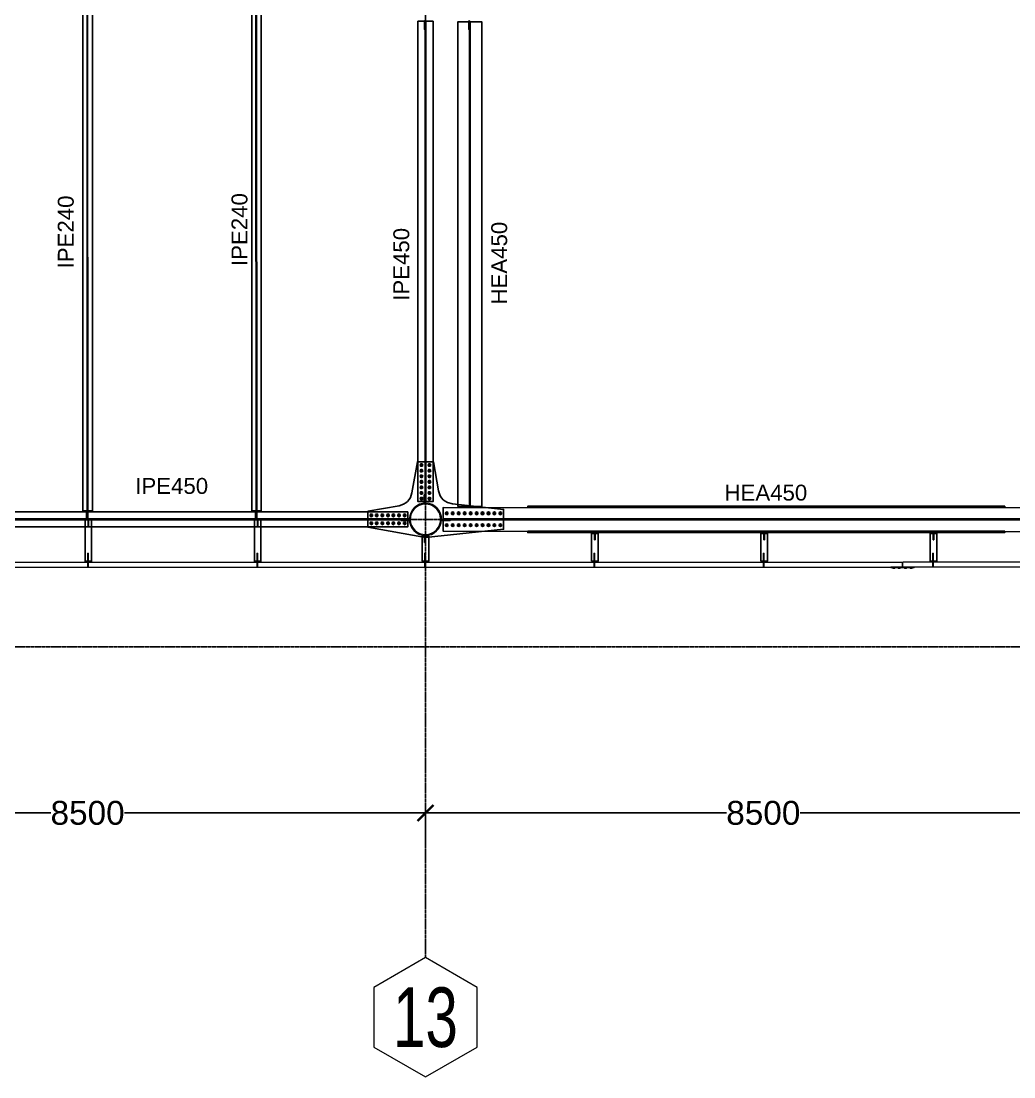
# Model space of a CAD drawing. Header units: millimetres. Extents: x -12345 to 95575, y -10691 to 31862.
# Drawn here: x 54414 to 66902, y -5407 to 7867 of the extents above; entities that cross this region are included whole.
import ezdxf
from ezdxf.enums import TextEntityAlignment as Align

# ---------------------------------------------------------------- set-up
doc = ezdxf.new("R2010")
doc.units = ezdxf.units.MM
doc.header["$LTSCALE"] = 0.9
doc.linetypes.add('DXK_LINE_DOT3', pattern=[5.9187, 2.979, -0.9799, 0.9799, -0.9799])
doc.layers.get('0').update_dxf_attribs({"color": 255})
for name, color, linetype, lineweight in [('0-1', 7, 'Continuous', 5), ('E_TEXTO', 3, 'Continuous', 9), ('HCB_EJES', 1, 'DXK_LINE_DOT3', 9), ('TUBO-REDONDO', 1, 'Continuous', 9)]:
    doc.layers.add(name, color=color, linetype=linetype, lineweight=lineweight)
for name, color, linetype in [('COTAS', 8, 'Continuous'), ('HCB-EJES', 1, 'Continuous'), ('HCB-PLATINAS', 3, 'Continuous'), ('HCB-ROTULOS', 2, 'Continuous'), ('HCB_ALMA', 252, 'Continuous'), ('HCB_VIGAS', 4, 'Continuous')]:
    doc.layers.add(name, color=color, linetype=linetype)
doc.styles.add('VERDANA', font='arial.ttf')
doc.dimstyles.new('1.125', dxfattribs={"dimscale": 0, "dimtxt": 300, "dimasz": 200, "dimexe": 4, "dimexo": 4, "dimgap": 15, "dimtad": 0, "dimdec": 0, "dimzin": 4, "dimdsep": 46, "dimtxsty": 'VERDANA', "dimblk": 'ARCHTICK', "dimcen": -10, "dimclrd": 256, "dimclrt": 3, "dimadec": 0, "dimazin": 0, "dimtfac": 1, "dimtdec": 0, "dimtmove": 2, "dimatfit": 0, "dimldrblk": 'OBLIQUE', "dimfxl": 0.05, "dimtolj": 1, "dimtzin": 0, "dimarcsym": 0})

# ---------------------------------------------------------------- blocks, each defined once
blk = doc.blocks.new('_ArchTick')
at = {"color": 0, "linetype": 'ByBlock', "const_width": 0.15}
blk.add_lwpolyline([(-0.5, -0.5), (0.5, 0.5)], dxfattribs=at)
blk = doc.blocks.new('*D111')
at = {"layer": 'COTAS', "color": 0, "lineweight": -2, "transparency": 16777216}
for p, q in [((51000, -2507), (51000, -2085)), ((59500, -2507), (59500, -2085))]:
    blk.add_line(p, q, dxfattribs=at)
at = {"layer": 'COTAS', "lineweight": -2, "transparency": 16777216}
for p, q in [((51000, -2089), (54787, -2089)), ((59500, -2089), (55713, -2089))]:
    blk.add_line(p, q, dxfattribs=at)
at = {"layer": 'Defpoints', "color": 0, "transparency": 16777216}
for p in [(51000, -2089), (51000, -2511), (59500, -2511)]:
    blk.add_point(p, dxfattribs=at)
at = {"layer": 'COTAS', "lineweight": -2, "transparency": 16777216, "xscale": 200, "yscale": 200, "zscale": 200, "rotation": 180}
blk.add_blockref('_ArchTick', (51000, -2089), dxfattribs=at)
at = {"layer": 'COTAS', "lineweight": -2, "transparency": 16777216, "xscale": 200, "yscale": 200, "zscale": 200}
blk.add_blockref('_ArchTick', (59500, -2089), dxfattribs=at)
at = {"layer": 'COTAS', "color": 3, "transparency": 16777216, "insert": (55250, -2089), "char_height": 300, "attachment_point": 5, "style": 'VERDANA'}
blk.add_mtext('\\A1;8500', dxfattribs=at)
blk = doc.blocks.new('_Oblique')
at = {"color": 0, "linetype": 'ByBlock', "lineweight": -2}
blk.add_line((-0.5, -0.5), (0.5, 0.5), dxfattribs=at)
blk = doc.blocks.new('*D112')
at = {"layer": 'COTAS', "color": 0, "lineweight": -2, "transparency": 16777216}
for p, q in [((59500, -2507), (59500, -2085)), ((68000, -2507), (68000, -2085))]:
    blk.add_line(p, q, dxfattribs=at)
at = {"layer": 'COTAS', "lineweight": -2, "transparency": 16777216}
for p, q in [((59500, -2089), (63287, -2089)), ((68000, -2089), (64213, -2089))]:
    blk.add_line(p, q, dxfattribs=at)
at = {"layer": 'Defpoints', "color": 0, "transparency": 16777216}
for p in [(59500, -2089), (59500, -2511), (68000, -2511)]:
    blk.add_point(p, dxfattribs=at)
at = {"layer": 'COTAS', "lineweight": -2, "transparency": 16777216, "xscale": 200, "yscale": 200, "zscale": 200, "rotation": 180}
blk.add_blockref('_ArchTick', (59500, -2089), dxfattribs=at)
at = {"layer": 'COTAS', "lineweight": -2, "transparency": 16777216, "xscale": 200, "yscale": 200, "zscale": 200}
blk.add_blockref('_ArchTick', (68000, -2089), dxfattribs=at)
at = {"layer": 'COTAS', "color": 3, "transparency": 16777216, "insert": (63750, -2089), "char_height": 300, "attachment_point": 5, "style": 'VERDANA'}
blk.add_mtext('\\A1;8500', dxfattribs=at)

msp = doc.modelspace()

# ---------------------------------------------------------------- linework, layer by layer
at = {"color": 1, "linetype": 'Continuous'}
for centre, radius, start, end in [((59449.7, 2284.7), 11.5, 90.03808, 270.03808), ((59449.7, 2284.7), 10, 30.03808, 210.03808), ((59449.7, 2284.7), 10, 210.03808, 30.03808), ((59449.7, 2284.7), 11.5, 270.03808, 90.03808), ((59549.7, 2284.8), 11.5, 90.03808, 270.03808), ((59549.7, 2284.8), 10, 30.03808, 210.03808), ((59549.7, 2284.8), 10, 210.03808, 30.03808), ((59549.7, 2284.8), 11.5, 270.03808, 90.03808), ((59449.8, 2214.7), 11.5, 90.03808, 270.03808), ((59449.8, 2144.7), 11.5, 90.03808, 270.03808), ((59449.8, 2214.7), 10, 30.03808, 210.03808), ((59449.8, 2144.7), 10, 30.03808, 210.03808), ((59449.8, 2214.7), 10, 210.03808, 30.03808), ((59449.8, 2144.7), 10, 210.03808, 30.03808), ((59449.8, 2214.7), 11.5, 270.03808, 90.03808), ((59449.8, 2144.7), 11.5, 270.03808, 90.03808), ((59549.8, 2214.8), 11.5, 90.03808, 270.03808), ((59549.8, 2144.8), 11.5, 90.03808, 270.03808), ((59549.8, 2214.8), 10, 30.03808, 210.03808), ((59549.8, 2144.8), 10, 30.03808, 210.03808), ((59549.8, 2214.8), 10, 210.03808, 30.03808), ((59549.8, 2144.8), 10, 210.03808, 30.03808), ((59549.8, 2214.8), 11.5, 270.03808, 90.03808), ((59549.8, 2144.8), 11.5, 270.03808, 90.03808), ((59449.9, 2074.7), 11.5, 90.03808, 270.03808), ((59449.9, 2004.7), 11.5, 90.03808, 270.03808), ((59449.9, 2074.7), 10, 30.03808, 210.03808), ((59449.9, 2004.7), 10, 30.03808, 210.03808), ((59449.9, 2074.7), 10, 210.03808, 30.03808), ((59449.9, 2004.7), 10, 210.03808, 30.03808), ((59449.9, 2074.7), 11.5, 270.03808, 90.03808), ((59449.9, 2004.7), 11.5, 270.03808, 90.03808), ((59549.9, 2074.8), 11.5, 90.03808, 270.03808), ((59549.9, 2004.8), 11.5, 90.03808, 270.03808), ((59549.9, 2074.8), 10, 30.03808, 210.03808), ((59549.9, 2004.8), 10, 30.03808, 210.03808), ((59549.9, 2074.8), 10, 210.03808, 30.03808), ((59549.9, 2004.8), 10, 210.03808, 30.03808), ((59549.9, 2074.8), 11.5, 270.03808, 90.03808), ((59549.9, 2004.8), 11.5, 270.03808, 90.03808), ((59450, 1934.7), 11.5, 90.03808, 270.03808), ((59450, 1864.7), 11.5, 90.03808, 270.03808), ((59450, 1934.7), 10, 30.03808, 210.03808), ((59450, 1864.7), 10, 30.03808, 210.03808), ((59450, 1934.7), 10, 210.03808, 30.03808), ((59450, 1864.7), 10, 210.03808, 30.03808), ((59450, 1934.7), 11.5, 270.03808, 90.03808), ((59450, 1864.7), 11.5, 270.03808, 90.03808), ((59550, 1934.8), 11.5, 90.03808, 270.03808), ((59550, 1864.8), 11.5, 90.03808, 270.03808), ((59550, 1934.8), 10, 30.03808, 210.03808), ((59550, 1864.8), 10, 30.03808, 210.03808), ((59550, 1934.8), 10, 210.03808, 30.03808), ((59550, 1864.8), 10, 210.03808, 30.03808), ((59550, 1934.8), 11.5, 270.03808, 90.03808), ((59550, 1864.8), 11.5, 270.03808, 90.03808), ((58817.6, 1653.4), 11.5, 0.00409, 180.00409), ((58817.6, 1653.4), 11.5, 180.00409, 0.00409), ((58817.6, 1653.4), 10, 120.00409, 300.00409), ((58817.6, 1653.4), 10, 300.00409, 120.00409), ((58887.6, 1653.4), 11.5, 0.00409, 180.00409), ((58887.6, 1653.4), 11.5, 180.00409, 0.00409), ((58887.6, 1653.4), 10, 120.00409, 300.00409), ((58887.6, 1653.4), 10, 300.00409, 120.00409), ((58957.6, 1653.4), 11.5, 0.00409, 180.00409), ((58957.6, 1653.4), 11.5, 180.00409, 0.00409), ((58957.6, 1653.4), 10, 120.00409, 300.00409), ((58957.6, 1653.4), 10, 300.00409, 120.00409), ((59027.6, 1653.4), 11.5, 0.00409, 180.00409), ((59027.6, 1653.4), 11.5, 180.00409, 0.00409), ((59027.6, 1653.4), 10, 120.00409, 300.00409), ((59027.6, 1653.4), 10, 300.00409, 120.00409), ((59097.6, 1653.4), 11.5, 0.00409, 180.00409), ((59097.6, 1653.4), 11.5, 180.00409, 0.00409), ((59097.6, 1653.4), 10, 120.00409, 300.00409), ((59097.6, 1653.4), 10, 300.00409, 120.00409), ((59167.6, 1653.4), 11.5, 0.00409, 180.00409), ((59167.6, 1653.4), 11.5, 180.00409, 0.00409), ((59167.6, 1653.4), 10, 120.00409, 300.00409), ((59167.6, 1653.4), 10, 300.00409, 120.00409), ((59237.6, 1653.4), 11.5, 0.00409, 180.00409), ((59237.6, 1653.4), 11.5, 180.00409, 0.00409), ((59237.6, 1653.4), 10, 120.00409, 300.00409), ((59237.6, 1653.4), 10, 300.00409, 120.00409), ((59767.9, 1678.4), 11.5, 0.03702, 180.03702), ((59767.9, 1678.4), 11.5, 180.03702, 0.03702), ((59767.9, 1678.4), 10, 120.03702, 300.03702), ((59767.9, 1678.4), 10, 300.03702, 120.03702), ((59842.9, 1678.4), 11.5, 0.03702, 180.03702), ((59842.9, 1678.4), 11.5, 180.03702, 0.03702), ((59842.9, 1678.4), 10, 120.03702, 300.03702), ((59842.9, 1678.4), 10, 300.03702, 120.03702), ((59917.9, 1678.5), 11.5, 0.03702, 180.03702), ((59917.9, 1678.5), 11.5, 180.03702, 0.03702), ((59917.9, 1678.5), 10, 120.03702, 300.03702), ((59917.9, 1678.5), 10, 300.03702, 120.03702), ((59992.9, 1678.5), 11.5, 0.03702, 180.03702), ((59992.9, 1678.5), 11.5, 180.03702, 0.03702), ((59992.9, 1678.5), 10, 120.03702, 300.03702), ((59992.9, 1678.5), 10, 300.03702, 120.03702), ((60067.9, 1678.6), 11.5, 0.03702, 180.03702), ((60067.9, 1678.6), 11.5, 180.03702, 0.03702), ((60067.9, 1678.6), 10, 120.03702, 300.03702), ((60067.9, 1678.6), 10, 300.03702, 120.03702), ((60142.9, 1678.6), 11.5, 0.03702, 180.03702), ((60142.9, 1678.6), 11.5, 180.03702, 0.03702), ((60142.9, 1678.6), 10, 120.03702, 300.03702), ((60142.9, 1678.6), 10, 300.03702, 120.03702), ((60217.9, 1678.7), 11.5, 0.03702, 180.03702), ((60217.9, 1678.7), 11.5, 180.03702, 0.03702), ((60217.9, 1678.7), 10, 120.03702, 300.03702), ((60217.9, 1678.7), 10, 300.03702, 120.03702), ((60292.9, 1678.7), 11.5, 0.03702, 180.03702), ((60292.9, 1678.7), 11.5, 180.03702, 0.03702), ((60292.9, 1678.7), 10, 120.03702, 300.03702), ((60292.9, 1678.7), 10, 300.03702, 120.03702), ((60367.9, 1678.8), 11.5, 0.03702, 180.03702), ((60367.9, 1678.8), 11.5, 180.03702, 0.03702), ((60367.9, 1678.8), 10, 120.03702, 300.03702), ((60367.9, 1678.8), 10, 300.03702, 120.03702), ((60442.9, 1678.8), 11.5, 0.03702, 180.03702), ((60442.9, 1678.8), 11.5, 180.03702, 0.03702), ((60442.9, 1678.8), 10, 120.03702, 300.03702), ((60442.9, 1678.8), 10, 300.03702, 120.03702), ((58817.6, 1553.4), 11.5, 0.00409, 180.00409), ((58817.6, 1553.4), 11.5, 180.00409, 0.00409), ((58817.6, 1553.4), 10, 120.00409, 300.00409), ((58817.6, 1553.4), 10, 300.00409, 120.00409), ((58887.6, 1553.4), 11.5, 0.00409, 180.00409), ((58887.6, 1553.4), 11.5, 180.00409, 0.00409), ((58887.6, 1553.4), 10, 120.00409, 300.00409), ((58887.6, 1553.4), 10, 300.00409, 120.00409), ((58957.6, 1553.4), 11.5, 0.00409, 180.00409), ((58957.6, 1553.4), 11.5, 180.00409, 0.00409), ((58957.6, 1553.4), 10, 120.00409, 300.00409), ((58957.6, 1553.4), 10, 300.00409, 120.00409), ((59027.6, 1553.4), 11.5, 0.00409, 180.00409), ((59027.6, 1553.4), 11.5, 180.00409, 0.00409), ((59027.6, 1553.4), 10, 120.00409, 300.00409), ((59027.6, 1553.4), 10, 300.00409, 120.00409), ((59097.6, 1553.4), 11.5, 0.00409, 180.00409), ((59097.6, 1553.4), 11.5, 180.00409, 0.00409), ((59097.6, 1553.4), 10, 120.00409, 300.00409), ((59097.6, 1553.4), 10, 300.00409, 120.00409), ((59167.6, 1553.4), 11.5, 0.00409, 180.00409), ((59167.6, 1553.4), 11.5, 180.00409, 0.00409), ((59167.6, 1553.4), 10, 120.00409, 300.00409), ((59167.6, 1553.4), 10, 300.00409, 120.00409), ((59237.6, 1553.4), 11.5, 0.00409, 180.00409), ((59237.6, 1553.4), 11.5, 180.00409, 0.00409), ((59237.6, 1553.4), 10, 120.00409, 300.00409), ((59237.6, 1553.4), 10, 300.00409, 120.00409), ((59767.9, 1528.4), 11.5, 0.03702, 180.03702), ((59767.9, 1528.4), 11.5, 180.03702, 0.03702), ((59767.9, 1528.4), 10, 120.03702, 300.03702), ((59767.9, 1528.4), 10, 300.03702, 120.03702), ((59842.9, 1528.4), 11.5, 0.03702, 180.03702), ((59842.9, 1528.4), 11.5, 180.03702, 0.03702), ((59842.9, 1528.4), 10, 120.03702, 300.03702), ((59842.9, 1528.4), 10, 300.03702, 120.03702), ((59917.9, 1528.5), 11.5, 0.03702, 180.03702), ((59917.9, 1528.5), 11.5, 180.03702, 0.03702), ((59917.9, 1528.5), 10, 120.03702, 300.03702), ((59917.9, 1528.5), 10, 300.03702, 120.03702), ((59992.9, 1528.5), 11.5, 0.03702, 180.03702), ((59992.9, 1528.5), 11.5, 180.03702, 0.03702), ((59992.9, 1528.5), 10, 120.03702, 300.03702), ((59992.9, 1528.5), 10, 300.03702, 120.03702), ((60067.9, 1528.6), 11.5, 0.03702, 180.03702), ((60067.9, 1528.6), 11.5, 180.03702, 0.03702), ((60067.9, 1528.6), 10, 120.03702, 300.03702), ((60067.9, 1528.6), 10, 300.03702, 120.03702), ((60142.9, 1528.6), 11.5, 0.03702, 180.03702), ((60142.9, 1528.6), 11.5, 180.03702, 0.03702), ((60142.9, 1528.6), 10, 120.03702, 300.03702), ((60142.9, 1528.6), 10, 300.03702, 120.03702), ((60217.9, 1528.7), 11.5, 0.03702, 180.03702), ((60217.9, 1528.7), 11.5, 180.03702, 0.03702), ((60217.9, 1528.7), 10, 120.03702, 300.03702), ((60217.9, 1528.7), 10, 300.03702, 120.03702), ((60292.9, 1528.7), 11.5, 0.03702, 180.03702), ((60292.9, 1528.7), 11.5, 180.03702, 0.03702), ((60292.9, 1528.7), 10, 120.03702, 300.03702), ((60292.9, 1528.7), 10, 300.03702, 120.03702), ((60367.9, 1528.8), 11.5, 0.03702, 180.03702), ((60367.9, 1528.8), 11.5, 180.03702, 0.03702), ((60367.9, 1528.8), 10, 120.03702, 300.03702), ((60367.9, 1528.8), 10, 300.03702, 120.03702), ((60442.9, 1528.8), 11.5, 0.03702, 180.03702), ((60442.9, 1528.8), 11.5, 180.03702, 0.03702), ((60442.9, 1528.8), 10, 120.03702, 300.03702), ((60442.9, 1528.8), 10, 300.03702, 120.03702)]:
    msp.add_arc(centre, radius, start, end, dxfattribs=at)
at = {"layer": '0-1', "color": 8}
for p, q in [((53505, 1066.6), (65495, 1066.6)), ((65495, 1066.6), (65495, 1001.6)), ((65505, 1001.6), (65505, 1066.6)), ((67850, 1066.6), (65505, 1066.6)), ((53505, 1001.6), (65495, 1001.6)), ((67850, 1001.6), (65505, 1001.6))]:
    msp.add_line(p, q, dxfattribs=at)
at = {"layer": 'HCB-EJES', "linetype": 'DXK_LINE_DOT3'}
for p, q in [((59500, -3906.8), (59500, 29407)), ((-6888.4, 1600), (90118.8, 1600)), ((-10844.5, 0), (94075, 0))]:
    msp.add_line(p, q, dxfattribs=at)
at = {"layer": 'HCB-PLATINAS'}
msp.add_lwpolyline([(59495.3, 7760.5), (59489.3, 7760.9), (59489.3, 7770.2), (59489.3, 7870.2), (59495.3, 7870.2), (59495.3, 7770.2)], close=True, dxfattribs=at)
msp.add_lwpolyline([(60047.7, 7870.2), (60047.7, 7760.6), (60053.7, 7760.6), (60053.7, 7870.2), (60047.7, 7870.2)], dxfattribs=at)
at = {"layer": 'HCB_ALMA'}
for p, q in [((55246.4, 1708.4), (55242.9, 8095.9)), ((55253.5, 1708.3), (55250, 8095.9)), ((57371.4, 1708.4), (57367.9, 7974.8)), ((57378.5, 1708.4), (57375, 7974.8)), ((59495, 1826.2), (59495.3, 7865.2)), ((59505, 1826.2), (59504.7, 7865.2)), ((60053, 1763.1), (60053.7, 7860.2)), ((60064.5, 1763.1), (60064.5, 7860.2)), ((51156.4, 1607.9), (59285.3, 1607.9)), ((51156.4, 1598.5), (59283.5, 1598.5)), ((59722.9, 1608.4), (67840, 1609.2)), ((59722.9, 1598.4), (67840, 1597.7))]:
    msp.add_line(p, q, dxfattribs=at)
at = {"layer": 'HCB_EJES', "color": 40, "linetype": 'ByBlock', "true_color": 0xf8d731}
msp.add_lwpolyline([(58850.5, -5031.8), (59500, -5406.8), (60149.5, -5031.8), (60149.5, -4281.8), (59500, -3906.8), (58850.5, -4281.8)], close=True, dxfattribs=at)
at = {"layer": 'HCB_VIGAS', "color": 8}
msp.add_line((59168.1, 1774), (59225.6, 1793.6), dxfattribs=at)
at = {"layer": 'HCB_VIGAS'}
for p, q in [((55257, 1578.5), (55263, 1578.5)), ((57387, 1578.5), (57393, 1578.5)), ((55251.5, 1159.1), (55257.5, 1159.1)), ((55251.5, 1079.1), (55257.5, 1079.1)), ((55251.5, 1066.6), (55257.5, 1066.6)), ((57381.5, 1159.1), (57387.5, 1159.1)), ((57381.5, 1079.1), (57387.5, 1079.1)), ((57381.5, 1066.6), (57387.5, 1066.6)), ((59491.5, 1159.1), (59497.5, 1159.1)), ((59491.5, 1079.1), (59497.5, 1079.1)), ((59491.5, 1066.6), (59497.5, 1066.6)), ((61621.5, 1159.1), (61627.5, 1159.1)), ((61621.5, 1079.1), (61627.5, 1079.1)), ((61621.5, 1066.6), (61627.5, 1066.6)), ((63751.5, 1159.1), (63757.5, 1159.1)), ((63751.5, 1079.1), (63757.5, 1079.1)), ((63751.5, 1066.6), (63757.5, 1066.6)), ((65881.5, 1159.1), (65887.5, 1159.1)), ((65881.5, 1079.1), (65887.5, 1079.1)), ((65881.5, 1066.6), (65887.5, 1066.6)), ((55251.5, 1019.1), (55257.5, 1019.1)), ((57381.5, 1019.1), (57387.5, 1019.1)), ((59491.5, 1019.1), (59497.5, 1019.1)), ((61621.5, 1019.1), (61627.5, 1019.1)), ((63751.5, 1019.1), (63757.5, 1019.1)), ((65384.8, 987.7), (65384.8, 995.6)), ((65395.2, 987.7), (65395.2, 995.6)), ((65454.8, 987.7), (65454.8, 995.6)), ((65465.2, 987.7), (65465.2, 995.6)), ((65534.8, 987.7), (65534.8, 995.6)), ((65545.2, 987.7), (65545.2, 995.6)), ((65604.8, 987.7), (65604.8, 995.6)), ((65615.2, 987.7), (65615.2, 995.6)), ((65881.5, 1019.1), (65887.5, 1019.1))]:
    msp.add_line(p, q, dxfattribs=at)
for points in [[(55310, 8098.7), (55310, 1708.4), (55190, 1708.4), (55190, 8105.5)], [(57315, 7984.4), (57315, 1708.4), (57435, 1708.4), (57435, 7977.5)], [(59595, 7865.2), (59595, 2326.3), (59595, 1826.2), (59405, 1826.2), (59405, 2326.3), (59405, 7865.2)], [(59908.7, 1763.2), (60208.7, 1763), (60208.7, 7860.2), (59908.7, 7860.2)], [(59467, 2284.8), (59458.4, 2299.7), (59441.1, 2299.7), (59432.4, 2284.7), (59441.1, 2269.7), (59458.4, 2269.7)], [(59567, 2284.8), (59558.4, 2299.8), (59541.1, 2299.8), (59532.4, 2284.8), (59541.1, 2269.8), (59558.4, 2269.8)], [(59467.1, 2214.8), (59458.4, 2229.7), (59441.1, 2229.7), (59432.4, 2214.7), (59441.1, 2199.7), (59458.4, 2199.7)], [(59467.1, 2144.8), (59458.5, 2159.7), (59441.1, 2159.7), (59432.5, 2144.7), (59441.2, 2129.7), (59458.5, 2129.7)], [(59567.1, 2214.8), (59558.4, 2229.8), (59541.1, 2229.8), (59532.4, 2214.8), (59541.1, 2199.8), (59558.4, 2199.8)], [(59567.1, 2144.8), (59558.5, 2159.8), (59541.1, 2159.8), (59532.5, 2144.8), (59541.2, 2129.8), (59558.5, 2129.8)], [(59467.2, 2074.8), (59458.5, 2089.7), (59441.2, 2089.7), (59432.5, 2074.7), (59441.2, 2059.7), (59458.5, 2059.7)], [(59467.2, 2004.8), (59458.6, 2019.7), (59441.2, 2019.7), (59432.6, 2004.7), (59441.3, 1989.7), (59458.6, 1989.7)], [(59567.2, 2074.8), (59558.5, 2089.8), (59541.2, 2089.8), (59532.5, 2074.8), (59541.2, 2059.8), (59558.5, 2059.8)], [(59567.2, 2004.8), (59558.6, 2019.8), (59541.2, 2019.8), (59532.6, 2004.8), (59541.3, 1989.8), (59558.6, 1989.8)], [(59467.3, 1934.8), (59458.6, 1949.7), (59441.3, 1949.7), (59432.6, 1934.7), (59441.3, 1919.7), (59458.6, 1919.7)], [(59467.3, 1864.8), (59458.7, 1879.7), (59441.3, 1879.7), (59432.7, 1864.7), (59441.3, 1849.7), (59458.7, 1849.7)], [(59485.3, 1811.3), (59485.3, 1815.1), (59485.3, 1911.3), (59495.3, 1911.3), (59495.3, 1815.9), (59495.3, 1811.3)], [(59567.3, 1934.8), (59558.6, 1949.8), (59541.3, 1949.8), (59532.6, 1934.8), (59541.3, 1919.8), (59558.6, 1919.8)], [(59567.3, 1864.8), (59558.7, 1879.8), (59541.3, 1879.8), (59532.7, 1864.8), (59541.3, 1849.8), (59558.7, 1849.8)], [(67214.7, 1748.1), (67840, 1747.6), (67840, 1447.6), (67221.8, 1448.1), (59722.9, 1453.4), (59722.9, 1753.1)], [(59277, 1698.4), (59277, 1508.4), (58777, 1508.4), (51660, 1508.4), (51160, 1508.4), (51160, 1698.4), (51659.8, 1698.4), (58777, 1698.4)], [(55219, 1508.4), (55219, 1076.6), (55301, 1076.6), (55301, 1508.4), (55301, 1598.7), (55219, 1598.7)], [(55236.4, 1608), (55246.4, 1608), (55246.4, 1698.3), (55236.4, 1698.3)], [(55246.4, 1618), (55253.5, 1618), (55253.5, 1708.4), (55246.4, 1708.4)], [(55263, 1598.5), (55263, 1508.5), (55257, 1508.5), (55257, 1598.5)], [(55263, 1598.5), (55263, 1508.5), (55257, 1508.5), (55257, 1598.5)], [(57349, 1508.4), (57349, 1076.6), (57431, 1076.6), (57431, 1508.4), (57431, 1598.7), (57349, 1598.7)], [(57361.4, 1608), (57371.4, 1608), (57371.4, 1698.3), (57361.4, 1698.3)], [(57371.4, 1618), (57378.5, 1618), (57378.5, 1708.4), (57371.4, 1708.4)], [(57393, 1598.5), (57393, 1508.5), (57387, 1508.5), (57387, 1598.5)], [(57393, 1598.5), (57393, 1508.5), (57387, 1508.5), (57387, 1598.5)], [(58817.6, 1670.7), (58802.6, 1662), (58802.6, 1644.7), (58817.6, 1636), (58832.6, 1644.7), (58832.6, 1662)], [(58887.6, 1670.7), (58872.6, 1662), (58872.6, 1644.7), (58887.6, 1636), (58902.6, 1644.7), (58902.6, 1662)], [(58957.6, 1670.7), (58942.6, 1662), (58942.6, 1644.7), (58957.6, 1636), (58972.6, 1644.7), (58972.6, 1662)], [(59027.6, 1670.7), (59012.6, 1662), (59012.6, 1644.7), (59027.6, 1636), (59042.6, 1644.7), (59042.6, 1662)], [(59097.6, 1670.7), (59082.6, 1662), (59082.6, 1644.7), (59097.6, 1636.1), (59112.6, 1644.7), (59112.6, 1662)], [(59167.6, 1670.7), (59152.6, 1662), (59152.6, 1644.7), (59167.6, 1636.1), (59182.6, 1644.7), (59182.6, 1662)], [(59297, 1588.5), (59297, 1598.5), (59293.4, 1598.5), (59197, 1598.5), (59197, 1588.5), (59292.5, 1588.5)], [(59237.6, 1670.7), (59222.6, 1662), (59222.6, 1644.7), (59237.6, 1636.1), (59252.6, 1644.7), (59252.6, 1662)], [(59707.9, 1588.4), (59712.6, 1588.4), (59807.9, 1588.4), (59807.9, 1598.4), (59711.7, 1598.4), (59707.9, 1598.4)], [(59767.9, 1661.1), (59782.9, 1669.7), (59782.8, 1687.1), (59767.8, 1695.7), (59752.8, 1687), (59752.9, 1669.7)], [(59842.9, 1661.1), (59857.9, 1669.8), (59857.8, 1687.1), (59842.8, 1695.8), (59827.8, 1687.1), (59827.9, 1669.8)], [(59917.9, 1661.2), (59932.9, 1669.8), (59932.8, 1687.1), (59917.8, 1695.8), (59902.8, 1687.1), (59902.9, 1669.8)], [(59992.9, 1661.2), (60007.9, 1669.9), (60007.8, 1687.2), (59992.8, 1695.8), (59977.8, 1687.2), (59977.9, 1669.9)], [(60067.9, 1661.3), (60082.9, 1669.9), (60082.8, 1687.2), (60067.8, 1695.9), (60052.8, 1687.2), (60052.9, 1669.9)], [(60142.9, 1661.3), (60157.9, 1670), (60157.8, 1687.3), (60142.8, 1695.9), (60127.8, 1687.3), (60127.9, 1670)], [(60217.9, 1661.4), (60232.9, 1670), (60232.8, 1687.3), (60217.8, 1696), (60202.8, 1687.3), (60202.9, 1670)], [(60292.9, 1661.4), (60307.9, 1670.1), (60307.8, 1687.4), (60292.8, 1696), (60277.8, 1687.4), (60277.9, 1670.1)], [(60367.9, 1661.4), (60382.9, 1670.1), (60382.8, 1687.4), (60367.8, 1696.1), (60352.8, 1687.4), (60352.9, 1670.1)], [(60442.9, 1661.5), (60457.9, 1670.2), (60457.8, 1687.5), (60442.8, 1696.1), (60427.8, 1687.5), (60427.9, 1670.1)], [(58817.6, 1570.7), (58802.6, 1562), (58802.6, 1544.7), (58817.6, 1536), (58832.6, 1544.7), (58832.6, 1562)], [(58887.6, 1570.7), (58872.6, 1562), (58872.6, 1544.7), (58887.6, 1536), (58902.6, 1544.7), (58902.6, 1562)], [(58957.6, 1570.7), (58942.6, 1562), (58942.6, 1544.7), (58957.6, 1536), (58972.6, 1544.7), (58972.6, 1562)], [(59027.6, 1570.7), (59012.6, 1562), (59012.6, 1544.7), (59027.6, 1536), (59042.6, 1544.7), (59042.6, 1562)], [(59097.6, 1570.7), (59082.6, 1562), (59082.6, 1544.7), (59097.6, 1536.1), (59112.6, 1544.7), (59112.6, 1562)], [(59167.6, 1570.7), (59152.6, 1562), (59152.6, 1544.7), (59167.6, 1536.1), (59182.6, 1544.7), (59182.6, 1562)], [(59237.6, 1570.7), (59222.6, 1562), (59222.6, 1544.7), (59237.6, 1536.1), (59252.6, 1544.7), (59252.6, 1562)], [(59768, 1511.1), (59783, 1519.7), (59782.9, 1537.1), (59767.9, 1545.7), (59752.9, 1537), (59753, 1519.7)], [(59843, 1511.1), (59858, 1519.8), (59857.9, 1537.1), (59842.9, 1545.8), (59827.9, 1537.1), (59828, 1519.8)], [(59918, 1511.2), (59933, 1519.8), (59932.9, 1537.1), (59917.9, 1545.8), (59902.9, 1537.1), (59903, 1519.8)], [(59993, 1511.2), (60008, 1519.9), (60007.9, 1537.2), (59992.9, 1545.8), (59977.9, 1537.2), (59978, 1519.9)], [(60068, 1511.3), (60083, 1519.9), (60082.9, 1537.2), (60067.9, 1545.9), (60052.9, 1537.2), (60053, 1519.9)], [(60143, 1511.3), (60158, 1520), (60157.9, 1537.3), (60142.9, 1545.9), (60127.9, 1537.3), (60128, 1520)], [(60218, 1511.4), (60233, 1520), (60232.9, 1537.3), (60217.9, 1546), (60202.9, 1537.3), (60203, 1520)], [(60293, 1511.4), (60308, 1520.1), (60307.9, 1537.4), (60292.9, 1546), (60277.9, 1537.4), (60278, 1520.1)], [(60368, 1511.4), (60383, 1520.1), (60382.9, 1537.4), (60367.9, 1546.1), (60352.9, 1537.4), (60353, 1520.1)], [(60443, 1511.5), (60458, 1520.2), (60457.9, 1537.5), (60442.9, 1546.1), (60427.9, 1537.5), (60428, 1520.1)], [(59459, 1384), (59459, 1076.6), (59541, 1076.6), (59541, 1381), (59541, 1390.3), (59459, 1390.3)], [(59487.5, 1310.3), (59487.5, 1396.4), (59487.5, 1400.3), (59497.5, 1400.3), (59497.5, 1395.5), (59497.5, 1310.3)], [(66787.3, 1452.6), (60787.3, 1452.6), (60787.3, 1436.6), (66787.3, 1436.6)], [(61589, 1075.9), (61671, 1075.9), (61671, 1426.6), (61589, 1426.6)], [(61633, 1436.6), (61633, 1346.6), (61627, 1346.6), (61627, 1436.6)], [(61633, 1436.6), (61633, 1346.6), (61627, 1346.6), (61627, 1436.6)], [(63719, 1075.9), (63801, 1075.9), (63801, 1426.6), (63719, 1426.6)], [(63763, 1436.6), (63763, 1346.6), (63757, 1346.6), (63757, 1436.6)], [(63763, 1436.6), (63763, 1346.6), (63757, 1346.6), (63757, 1436.6)], [(65849, 1075.9), (65931, 1075.9), (65931, 1426.6), (65849, 1426.6)], [(65893, 1436.6), (65893, 1346.6), (65887, 1346.6), (65887, 1436.6)], [(65893, 1436.6), (65893, 1346.6), (65887, 1346.6), (65887, 1436.6)], [(55257.5, 1076.6), (55257.5, 1174.1), (55251.5, 1174.1), (55251.5, 1076.6), (55251.5, 1066.6), (55251.5, 1009.1), (55257.5, 1009.1), (55257.5, 1066.6)], [(57387.5, 1076.6), (57387.5, 1174.1), (57381.5, 1174.1), (57381.5, 1076.6), (57381.5, 1066.6), (57381.5, 1009.1), (57387.5, 1009.1), (57387.5, 1066.6)], [(59497.5, 1076.6), (59497.5, 1174.1), (59491.5, 1174.1), (59491.5, 1076.6), (59491.5, 1066.6), (59491.5, 1009.1), (59497.5, 1009.1), (59497.5, 1066.6)], [(61627.5, 1076.6), (61627.5, 1174.1), (61621.5, 1174.1), (61621.5, 1076.6), (61621.5, 1066.6), (61621.5, 1009.1), (61627.5, 1009.1), (61627.5, 1066.6)], [(63757.5, 1076.6), (63757.5, 1174.1), (63751.5, 1174.1), (63751.5, 1076.6), (63751.5, 1066.6), (63751.5, 1009.1), (63757.5, 1009.1), (63757.5, 1066.6)], [(65887.5, 1076.6), (65887.5, 1174.1), (65881.5, 1174.1), (65881.5, 1076.6), (65881.5, 1066.6), (65881.5, 1009.1), (65887.5, 1009.1), (65887.5, 1066.6)], [(65505, 1001.6), (65495, 1001.6), (65355, 1001.6), (65355, 995.6), (65645, 995.6), (65645, 1001.6)]]:
    msp.add_lwpolyline(points, close=True, dxfattribs=at)
at = {"layer": 'HCB_VIGAS', "color": 8}
for points in [[(59599.7, 2326.3), (59399.7, 2326.3), (59330.1, 1935.9), (59310.5, 1878.4), (59330.1, 1935.9), (59399.7, 2326.3), (59599.7, 2326.3), (59663.9, 1961.1), (59685, 1900.4), (59663.9, 1961.1)], [(58777, 1504.8), (58777, 1704.7), (59168.1, 1774), (58777, 1704.7)], [(59777.8, 1813.8), (59839.8, 1796.8)], [(60482.9, 1728.9), (59839.8, 1796.8), (60482.9, 1728.9), (60482.9, 1478.9)], [(59500, 1376.8), (60482.9, 1478.9), (59500, 1376.8), (58777, 1504.8)]]:
    msp.add_lwpolyline(points, close=True, dxfattribs=at)
msp.add_lwpolyline([(59225.6, 1793.6, 0.1535834), (59310.5, 1878.4, -0.1535834)], format="xyb", close=True, dxfattribs=at)
at = {"layer": 'HCB_VIGAS'}
for points in [[(60053, 1753.1), (60043, 1753.2)], [(60053, 1753.1), (60053, 1763.1)], [(60064.5, 1763.1), (60064.5, 1753.1)], [(66787.2, 1768.6), (66787.2, 1752.6), (60787.3, 1752.6), (60787.3, 1768.6), (66787.2, 1768.6), (66787.2, 1768.6)], [(65379.6, 995.6), (65379.6, 987.7), (65400.4, 987.7), (65400.4, 995.6)], [(65449.6, 995.6), (65449.6, 987.7), (65470.4, 987.7), (65470.4, 995.6)], [(65550.4, 995.6), (65550.4, 987.7), (65529.6, 987.7), (65529.6, 995.6)], [(65620.4, 995.6), (65620.4, 987.7), (65599.6, 987.7), (65599.6, 995.6)]]:
    msp.add_lwpolyline(points, dxfattribs=at)
at = {"layer": 'HCB_VIGAS', "color": 8}
msp.add_arc((59860.9, 1995.7), 200, 208.47021, 245.46873, dxfattribs=at)
msp.add_arc((59860.9, 1995.7), 200, 208.47021, 245.46873, dxfattribs=at)
at = {"layer": 'TUBO-REDONDO'}
for points in [[(59300.1, 1568, 1), (59699.9, 1638.5, 1)], [(59311.9, 1636.5, 1), (59688.1, 1570.1, 1)]]:
    msp.add_lwpolyline(points, format="xyb", close=True, dxfattribs=at)

# ---------------------------------------------------------------- texts
at = {"layer": 'E_TEXTO', "style": 'VERDANA'}
for s, p in [('IPE240', (55075.4, 5216.1)), ('IPE240', (57260.4, 5246.4)), ('HEA450', (60527.7, 4823.8)), ('IPE450', (59296.1, 4808.8))]:
    msp.add_text(s, height=200, rotation=90, dxfattribs=at).set_placement(p, align=Align.CENTER)
for s, p in [('IPE450', (56308.2, 1923.1)), ('HEA450', (63782.2, 1838.7))]:
    msp.add_text(s, height=200, dxfattribs=at).set_placement(p, align=Align.CENTER)
at = {"layer": 'HCB-ROTULOS', "color": 4, "style": 'VERDANA', "width": 0.7}
msp.add_text('13', height=750, dxfattribs=at).set_placement((59500, -4656.8), align=Align.MIDDLE_CENTER)

# ---------------------------------------------------------------- dimensions: what is measured, and where the dimension line sits
at = {"layer": 'COTAS'}
for base, p1, p2, picture, middle in [((51000, -2089.1), (59500, -2511.2), (51000, -2511.2), '*D111', (55250, -2089.1)), ((59500, -2089.1), (68000, -2511.2), (59500, -2511.2), '*D112', (63750, -2089.1))]:
    dim = msp.add_linear_dim(base=base, p1=p1, p2=p2, dimstyle='1.125', override={"dimscale": 1}, dxfattribs=at)
    dim.commit()
    dim.dimension.update_dxf_attribs({"geometry": picture, "text_midpoint": middle})

doc.saveas('drawing.dxf')
